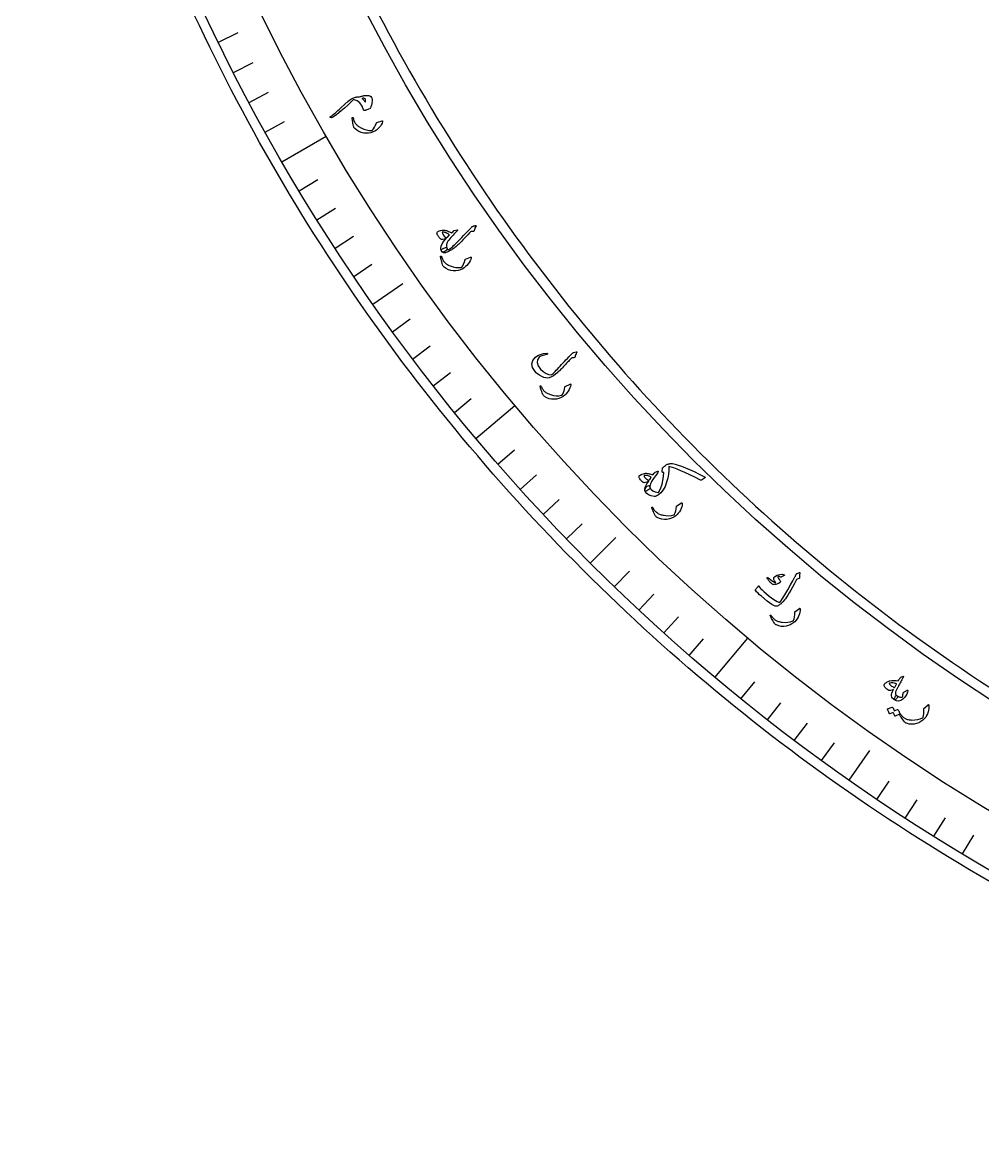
# Model space of a CAD drawing. Header units: millimetres. Extents: x -78 to 78, y -78 to 100.
# Drawn here: x -77.1 to -38.91, y -77.1 to -33 of the extents above; entities that cross this region are included whole.
import ezdxf

# ---------------------------------------------------------------- set-up
doc = ezdxf.new("R2010")
doc.units = ezdxf.units.MM
for name, color, linetype in [('CUT_INNER', 6, 'Continuous'), ('CUT_OUTER', 1, 'Continuous'), ('ENGRAVE', 7, 'Continuous'), ('ENGRAVE_FINE', 8, 'Continuous'), ('TEXT', 5, 'Continuous')]:
    doc.layers.add(name, color=color, linetype=linetype)

msp = doc.modelspace()

# ---------------------------------------------------------------- linework, layer by layer
at = {"layer": 'CUT_INNER'}
msp.add_lwpolyline([(-62.9447, -32.658), (-62.7432, -33.0436), (-62.5392, -33.4279), (-62.333, -33.811), (-62.1243, -34.1929), (-61.9133, -34.5734), (-61.7, -34.9526), (-61.4844, -35.3306), (-61.2665, -35.7072), (-61.0462, -36.0824), (-60.8237, -36.4563), (-60.5988, -36.8288), (-60.3717, -37.2), (-60.1423, -37.5697), (-59.9107, -37.938), (-59.6768, -38.3049), (-59.4406, -38.6704), (-59.2022, -39.0344), (-58.9616, -39.3969), (-58.7187, -39.7579), (-58.4737, -40.1175), (-58.2264, -40.4755), (-57.977, -40.832), (-57.7254, -41.187), (-57.4715, -41.5404), (-57.2156, -41.8922), (-56.9575, -42.2425), (-56.6972, -42.5912), (-56.4348, -42.9383), (-56.1703, -43.2838), (-55.9036, -43.6276), (-55.6349, -43.9698), (-55.364, -44.3103), (-55.0911, -44.6492), (-54.8161, -44.9864), (-54.539, -45.3219), (-54.2599, -45.6557), (-53.9788, -45.9878), (-53.6956, -46.3181), (-53.4104, -46.6467), (-53.1231, -46.9736), (-52.8339, -47.2986), (-52.5427, -47.6219), (-52.2495, -47.9434), (-51.9543, -48.2631), (-51.6572, -48.581), (-51.3582, -48.897), (-51.0572, -49.2113), (-50.7543, -49.5236), (-50.4494, -49.8341), (-50.1427, -50.1427), (-49.8341, -50.4494), (-49.5236, -50.7543), (-49.2113, -51.0572), (-48.897, -51.3582), (-48.581, -51.6572), (-48.2631, -51.9543), (-47.9434, -52.2495), (-47.6219, -52.5427), (-47.2986, -52.8339), (-46.9736, -53.1231), (-46.6467, -53.4104), (-46.3181, -53.6956), (-45.9878, -53.9788), (-45.6557, -54.2599), (-45.3219, -54.539), (-44.9864, -54.8161), (-44.6492, -55.0911), (-44.3103, -55.364), (-43.9698, -55.6349), (-43.6276, -55.9036), (-43.2838, -56.1703), (-42.9383, -56.4348), (-42.5912, -56.6972), (-42.2425, -56.9575), (-41.8922, -57.2156), (-41.5404, -57.4715), (-41.187, -57.7254), (-40.832, -57.977), (-40.4755, -58.2264), (-40.1175, -58.4737), (-39.7579, -58.7187), (-39.3969, -58.9616), (-39.0344, -59.2022), (-38.6704, -59.4406)], dxfattribs=at)
at = {"layer": 'CUT_OUTER'}
msp.add_lwpolyline([(-38.6126, -67.1961), (-39.0242, -66.9579), (-39.4343, -66.7172), (-39.843, -66.474), (-40.2501, -66.2282), (-40.6557, -65.98), (-41.0598, -65.7293), (-41.4623, -65.4762), (-41.8633, -65.2205), (-42.2627, -64.9624), (-42.6605, -64.7019), (-43.0567, -64.4389), (-43.4513, -64.1735), (-43.8442, -63.9057), (-44.2355, -63.6354), (-44.6251, -63.3628), (-45.0131, -63.0878), (-45.3993, -62.8104), (-45.7839, -62.5307), (-46.1667, -62.2486), (-46.5478, -61.9641), (-46.9271, -61.6774), (-47.3047, -61.3883), (-47.6804, -61.0968), (-48.0544, -60.8031), (-48.4266, -60.5071), (-48.797, -60.2089), (-49.1655, -59.9083), (-49.5321, -59.6055), (-49.8969, -59.3005), (-50.2599, -58.9932), (-50.6209, -58.6837), (-50.98, -58.372), (-51.3372, -58.0581), (-51.6925, -57.742), (-52.0458, -57.4237), (-52.3972, -57.1033), (-52.7466, -56.7807), (-53.094, -56.456), (-53.4394, -56.1291), (-53.7828, -55.8002), (-54.1242, -55.4691), (-54.4635, -55.136), (-54.8008, -54.8008), (-55.136, -54.4635), (-55.4691, -54.1242), (-55.8002, -53.7828), (-56.1291, -53.4394), (-56.456, -53.094), (-56.7807, -52.7466), (-57.1033, -52.3972), (-57.4237, -52.0458), (-57.742, -51.6925), (-58.0581, -51.3372), (-58.372, -50.98), (-58.6837, -50.6209), (-58.9932, -50.2599), (-59.3005, -49.8969), (-59.6055, -49.5321), (-59.9083, -49.1655), (-60.2089, -48.797), (-60.5071, -48.4266), (-60.8031, -48.0544), (-61.0968, -47.6804), (-61.3883, -47.3047), (-61.6774, -46.9271), (-61.9641, -46.5478), (-62.2486, -46.1667), (-62.5307, -45.7839), (-62.8104, -45.3993), (-63.0878, -45.0131), (-63.3628, -44.6251), (-63.6354, -44.2355), (-63.9057, -43.8442), (-64.1735, -43.4513), (-64.4389, -43.0567), (-64.7019, -42.6605), (-64.9624, -42.2627), (-65.2205, -41.8633), (-65.4762, -41.4623), (-65.7293, -41.0598), (-65.98, -40.6557), (-66.2282, -40.2501), (-66.474, -39.843), (-66.7172, -39.4343), (-66.9579, -39.0242), (-67.1961, -38.6126), (-67.4317, -38.1996), (-67.6649, -37.7851), (-67.8954, -37.3692), (-68.1234, -36.9519), (-68.3489, -36.5332), (-68.5718, -36.1132), (-68.7921, -35.6918), (-69.0098, -35.269), (-69.2249, -34.8449), (-69.4374, -34.4195), (-69.6473, -33.9928), (-69.8545, -33.5648), (-70.0592, -33.1355), (-70.2612, -32.705)], dxfattribs=at)
at = {"layer": 'ENGRAVE'}
for points in [[(-66.7747, -38.5524), (-65.0176, -37.5379)], [(-63.1605, -44.2255), (-61.9734, -43.3942)], [(-59.0657, -49.562), (-57.5114, -48.2578)], [(-54.5213, -54.5213), (-53.4965, -53.4965)], [(-49.562, -59.0657), (-48.2578, -57.5114)], [(-44.2255, -63.1605), (-43.3942, -61.9734)]]:
    msp.add_lwpolyline(points, dxfattribs=at)
for radius in [77.1047, 75.0758, 71.3077]:
    msp.add_circle((0, 0), radius, dxfattribs=at)
at = {"layer": 'ENGRAVE_FINE'}
for points in [[(-69.3013, -33.8005), (-68.5197, -33.4193)], [(-68.7008, -35.0048), (-67.9261, -34.6101)], [(-68.0795, -36.1985), (-67.3117, -35.7903)], [(-67.4373, -37.3811), (-66.6768, -36.9596)], [(-66.0917, -39.7119), (-65.3463, -39.264)], [(-65.3885, -40.8593), (-64.6511, -40.3985)], [(-64.6655, -41.9943), (-63.9362, -41.5207)], [(-63.9227, -43.1164), (-63.2018, -42.6302)], [(-62.3791, -45.321), (-61.6756, -44.8099)], [(-61.5786, -46.4028), (-60.8841, -45.8795)], [(-60.7594, -47.4704), (-60.0742, -46.9351)], [(-59.9216, -48.5236), (-59.2459, -47.9764)], [(-58.1917, -50.5853), (-57.5354, -50.0148)], [(-57.3, -51.5931), (-56.6538, -51.0113)], [(-56.3908, -52.5853), (-55.7549, -51.9923)], [(-55.4645, -53.5615), (-54.839, -52.9574)], [(-53.5615, -55.4645), (-52.9574, -54.839)], [(-52.5853, -56.3908), (-51.9923, -55.7549)], [(-51.5931, -57.3), (-51.0113, -56.6538)], [(-50.5853, -58.1917), (-50.0148, -57.5354)], [(-48.5236, -59.9216), (-47.9764, -59.2459)], [(-47.4704, -60.7594), (-46.9351, -60.0742)], [(-46.4028, -61.5786), (-45.8795, -60.8841)], [(-45.321, -62.3791), (-44.8099, -61.6756)], [(-43.1164, -63.9227), (-42.6302, -63.2018)], [(-41.9943, -64.6655), (-41.5207, -63.9362)], [(-40.8593, -65.3885), (-40.3985, -64.6511)], [(-39.7119, -66.0917), (-39.264, -65.3463)]]:
    msp.add_lwpolyline(points, dxfattribs=at)
at = {"layer": 'TEXT'}
for points in [[(-63.7192, -35.9822), (-63.6862, -35.9703), (-63.6528, -35.9594), (-63.6191, -35.9492), (-63.585, -35.94), (-63.5507, -35.9321), (-63.5162, -35.9257), (-63.4816, -35.921), (-63.4468, -35.9179), (-63.381, -35.9172), (-63.3258, -35.9238), (-63.2811, -35.9375), (-63.2469, -35.9585), (-63.2123, -36.0003), (-63.1927, -36.0568), (-63.188, -36.1281), (-63.1982, -36.2142), (-63.203, -36.2391), (-63.2086, -36.2638), (-63.2148, -36.2882), (-63.2218, -36.3125), (-63.2295, -36.3367), (-63.2377, -36.361), (-63.2466, -36.3853), (-63.256, -36.4096), (-63.262, -36.4227), (-63.2692, -36.4334), (-63.2774, -36.4416), (-63.2868, -36.4473), (-63.3288, -36.463), (-63.3664, -36.4769), (-63.3996, -36.4888), (-63.4285, -36.4988), (-63.4525, -36.5069), (-63.4713, -36.5129), (-63.485, -36.5168), (-63.4933, -36.5186), (-63.5052, -36.5181), (-63.5148, -36.514), (-63.5219, -36.5064), (-63.5268, -36.4952), (-63.59, -36.3375), (-63.6745, -36.2172), (-63.7804, -36.1343), (-63.9079, -36.0888), (-63.9209, -36.0879), (-63.9324, -36.0895), (-63.9425, -36.0938), (-63.9511, -36.1006), (-64.0593, -36.2059), (-64.1734, -36.3129), (-64.2935, -36.4214), (-64.4195, -36.5316), (-64.5924, -36.6737), (-64.7227, -36.7658), (-64.8105, -36.8077), (-64.8557, -36.7993), (-64.8593, -36.7875), (-64.855, -36.7742), (-64.8429, -36.7592), (-64.823, -36.7427), (-64.7795, -36.7118), (-64.735, -36.6782), (-64.6896, -36.6418), (-64.6432, -36.6027), (-64.5959, -36.5612), (-64.5476, -36.5176), (-64.4983, -36.4719), (-64.448, -36.424), (-64.279, -36.2639), (-64.1415, -36.1435), (-64.0354, -36.0627), (-63.961, -36.0212), (-63.9234, -36.0072), (-63.8879, -35.9959), (-63.8543, -35.9875), (-63.8226, -35.982), (-63.7932, -35.9789), (-63.7662, -35.9779), (-63.7415, -35.979), (-63.7192, -35.9822)], [(-63.5938, -36.041), (-63.5767, -36.0543), (-63.5596, -36.0689), (-63.5426, -36.0848), (-63.5256, -36.102), (-63.5087, -36.1203), (-63.492, -36.1396), (-63.4755, -36.16), (-63.4592, -36.1814), (-63.4529, -36.1346), (-63.4528, -36.0973), (-63.4588, -36.0695), (-63.471, -36.051), (-63.4952, -36.0345), (-63.5237, -36.0274), (-63.5566, -36.0295), (-63.5938, -36.041)], [(-62.7893, -36.9315), (-62.7853, -36.9306), (-62.7818, -36.9303), (-62.779, -36.9306), (-62.7767, -36.9316), (-62.7731, -36.9366), (-62.7717, -36.9444), (-62.7724, -36.955), (-62.7752, -36.9684), (-62.7956, -37.0262), (-62.8251, -37.0832), (-62.8636, -37.1392), (-62.9111, -37.1944), (-62.9657, -37.2478), (-63.023, -37.2946), (-63.083, -37.3349), (-63.1456, -37.3684), (-63.2359, -37.3994), (-63.3293, -37.4176), (-63.4259, -37.4229), (-63.5256, -37.4154), (-63.6244, -37.3942), (-63.7163, -37.3573), (-63.8012, -37.3047), (-63.8791, -37.2366), (-63.8972, -37.2166), (-63.9117, -37.1946), (-63.9227, -37.1706), (-63.9302, -37.1445), (-63.9426, -37.0815), (-63.9532, -37.0244), (-63.9621, -36.9731), (-63.9694, -36.9277), (-63.9748, -36.8882), (-63.9785, -36.8548), (-63.9804, -36.8276), (-63.9805, -36.8064), (-63.9796, -36.8014), (-63.9781, -36.7974), (-63.9761, -36.7944), (-63.9736, -36.7923), (-63.9697, -36.7905), (-63.9657, -36.7897), (-63.9615, -36.7896), (-63.9571, -36.7904), (-63.9531, -36.7923), (-63.9497, -36.7956), (-63.9472, -36.8003), (-63.9454, -36.8064), (-63.9353, -36.8439), (-63.9245, -36.879), (-63.913, -36.9119), (-63.9007, -36.9424), (-63.8876, -36.9709), (-63.8735, -36.9975), (-63.8585, -37.0223), (-63.8424, -37.0453), (-63.8246, -37.0672), (-63.8043, -37.0887), (-63.7816, -37.1099), (-63.7564, -37.1308), (-63.7285, -37.1512), (-63.698, -37.1712), (-63.6647, -37.1907), (-63.6288, -37.2096), (-63.5202, -37.2583), (-63.4135, -37.2917), (-63.3088, -37.31), (-63.206, -37.3131), (-63.1981, -37.3125), (-63.1902, -37.3101), (-63.1821, -37.3056), (-63.1739, -37.2992), (-63.1331, -37.2486), (-63.0931, -37.1834), (-63.0539, -37.1035), (-63.0152, -37.0091), (-63.0122, -37.0041), (-63.009, -37.0004), (-63.0058, -36.9979), (-63.0025, -36.9966)], [(-60.1735, -41.7175), (-60.217, -41.793), (-60.2384, -41.8645), (-60.2378, -41.932), (-60.2151, -41.9956), (-60.2096, -42.0134), (-60.2119, -42.0325), (-60.2219, -42.0526), (-60.2398, -42.0739), (-60.2504, -42.0836), (-60.2615, -42.093), (-60.2731, -42.1021), (-60.2853, -42.111), (-60.298, -42.1192), (-60.3114, -42.1266), (-60.3254, -42.133), (-60.34, -42.1386), (-60.3651, -42.1461), (-60.3856, -42.1491), (-60.4013, -42.1474), (-60.4123, -42.1411), (-60.4332, -42.1111), (-60.4479, -42.0786), (-60.4565, -42.0435), (-60.4589, -42.0058), (-60.4424, -41.9182), (-60.4003, -41.8231), (-60.3328, -41.7204), (-60.2399, -41.6102), (-60.3197, -41.6396), (-60.3835, -41.6539), (-60.4314, -41.6532), (-60.4633, -41.6375), (-60.4753, -41.6253), (-60.4874, -41.6121), (-60.4996, -41.5977), (-60.5118, -41.5823), (-60.5242, -41.5656), (-60.5369, -41.5476), (-60.5498, -41.5283), (-60.563, -41.5077), (-60.5859, -41.469), (-60.6016, -41.4378), (-60.6102, -41.4143), (-60.6115, -41.3984), (-60.6053, -41.3666), (-60.5936, -41.342), (-60.5763, -41.3245), (-60.5536, -41.3141), (-60.4745, -41.2935), (-60.4117, -41.2797), (-60.3653, -41.2728), (-60.3351, -41.2727), (-60.3018, -41.2778), (-60.2673, -41.2854), (-60.2318, -41.2955), (-60.1952, -41.3082), (-60.1575, -41.3234), (-60.1187, -41.341), (-60.0788, -41.3612), (-60.0379, -41.3839), (-59.9739, -41.324), (-59.9658, -41.3173), (-59.9584, -41.3111), (-59.9516, -41.3055), (-59.9454, -41.3005), (-59.9396, -41.2962), (-59.934, -41.293), (-59.9288, -41.2908), (-59.9239, -41.2896), (-59.8155, -41.2673), (-59.7994, -41.2668), (-59.7947, -41.2746), (-59.8015, -41.2905), (-59.8197, -41.3147), (-59.8739, -41.3673), (-59.9251, -41.4194), (-59.9735, -41.471), (-60.0189, -41.5221), (-60.0615, -41.5724), (-60.1015, -41.6217), (-60.1388, -41.6701), (-60.1735, -41.7175)], [(-59.0956, -41.0924), (-59.0848, -41.0896), (-59.0757, -41.0896), (-59.0683, -41.0924), (-59.0626, -41.098), (-59.0596, -41.1045), (-59.059, -41.1118), (-59.0609, -41.1198), (-59.0652, -41.1285), (-59.0905, -41.1692), (-59.1094, -41.21), (-59.1219, -41.2511), (-59.1281, -41.2922), (-59.1327, -41.3075), (-59.1419, -41.3188), (-59.1555, -41.326), (-59.1736, -41.3292), (-59.1838, -41.3297), (-59.1941, -41.3301), (-59.2045, -41.3304), (-59.2149, -41.3306), (-59.2253, -41.3308), (-59.2357, -41.3311), (-59.246, -41.3315), (-59.2562, -41.332), (-59.2728, -41.345), (-59.3151, -41.3868), (-59.3833, -41.4575), (-59.4772, -41.557), (-59.5286, -41.6119), (-59.5772, -41.6631), (-59.6229, -41.7107), (-59.6656, -41.7546), (-59.7055, -41.7947), (-59.7423, -41.8307), (-59.7762, -41.8627), (-59.8072, -41.8907), (-59.8369, -41.9163), (-59.867, -41.9412), (-59.8977, -41.9655), (-59.9288, -41.9891), (-59.9604, -42.0121), (-59.9928, -42.0346), (-60.0259, -42.0566), (-60.0596, -42.0781), (-60.178, -42.1426), (-60.276, -42.1744), (-60.3535, -42.1735), (-60.4105, -42.1398), (-60.4282, -42.1159), (-60.4349, -42.0915), (-60.4306, -42.0669), (-60.4153, -42.042), (-60.3928, -42.019), (-60.367, -42.0004), (-60.3378, -41.9861), (-60.3053, -41.9761), (-60.2728, -41.9704), (-60.2472, -41.9714), (-60.2284, -41.9792), (-60.2164, -41.9938), (-60.2089, -42.0063), (-60.2022, -42.0174), (-60.1962, -42.0273), (-60.191, -42.0358), (-60.1862, -42.043), (-60.1816, -42.0488), (-60.1771, -42.0533), (-60.1728, -42.0563), (-60.1407, -42.0459), (-60.0986, -42.0204), (-60.0466, -41.98), (-59.9844, -41.9247), (-59.9485, -41.8904), (-59.9077, -41.8505), (-59.8621, -41.805), (-59.8117, -41.7538), (-59.7563, -41.6969), (-59.6956, -41.6346), (-59.6298, -41.5666), (-59.5587, -41.4931), (-59.4893, -41.4212), (-59.4284, -41.3578), (-59.3761, -41.3031), (-59.3323, -41.2569), (-59.2969, -41.2195), (-59.27, -41.1908), (-59.2515, -41.171), (-59.2414, -41.1599), (-59.2273, -41.1466), (-59.2104, -41.1351), (-59.1908, -41.1252), (-59.1683, -41.1169), (-59.1565, -41.1136), (-59.1454, -41.1104), (-59.1351, -41.1073), (-59.1257, -41.1042), (-59.117, -41.1011), (-59.1091, -41.0982), (-59.1019, -41.0952), (-59.0956, -41.0924)], [(-60.1184, -41.4657), (-60.1309, -41.4556), (-60.1442, -41.4454), (-60.1583, -41.435), (-60.1731, -41.4245), (-60.1889, -41.4142), (-60.206, -41.4044), (-60.2244, -41.3951), (-60.244, -41.3864), (-60.2634, -41.378), (-60.2829, -41.371), (-60.3024, -41.3653), (-60.322, -41.361), (-60.3415, -41.3581), (-60.361, -41.3568), (-60.3803, -41.357), (-60.3996, -41.3589), (-60.39, -41.4124), (-60.3645, -41.4646), (-60.3232, -41.5154), (-60.2659, -41.5648), (-60.2529, -41.5697), (-60.2374, -41.5689), (-60.2196, -41.5626), (-60.1994, -41.5506)], [(-59.2732, -42.3453), (-59.2693, -42.344), (-59.2659, -42.3434), (-59.263, -42.3435), (-59.2606, -42.3443), (-59.2566, -42.3489), (-59.2545, -42.3565), (-59.2543, -42.3671), (-59.2559, -42.3807), (-59.2711, -42.4402), (-59.2954, -42.4995), (-59.3288, -42.5587), (-59.3712, -42.6179), (-59.4209, -42.6759), (-59.4739, -42.7276), (-59.53, -42.773), (-59.5894, -42.812), (-59.6766, -42.8508), (-59.7681, -42.8772), (-59.8638, -42.8911), (-59.9638, -42.8924), (-60.0641, -42.88), (-60.1588, -42.8514), (-60.2481, -42.8066), (-60.3317, -42.7456), (-60.3515, -42.7273), (-60.3679, -42.7067), (-60.381, -42.6837), (-60.3908, -42.6584), (-60.4087, -42.5967), (-60.4243, -42.5408), (-60.4377, -42.4905), (-60.449, -42.4459), (-60.4579, -42.4071), (-60.4645, -42.3742), (-60.4688, -42.3472), (-60.4708, -42.326), (-60.4703, -42.321), (-60.4692, -42.3169), (-60.4675, -42.3137), (-60.4651, -42.3114), (-60.4615, -42.3093), (-60.4575, -42.3081), (-60.4534, -42.3077), (-60.4489, -42.3081), (-60.4447, -42.3096), (-60.4411, -42.3126), (-60.4382, -42.3171), (-60.4359, -42.323), (-60.4225, -42.3594), (-60.4086, -42.3935), (-60.3942, -42.4252), (-60.3793, -42.4545), (-60.3637, -42.4817), (-60.3473, -42.507), (-60.3301, -42.5304), (-60.3121, -42.5518), (-60.2924, -42.5721), (-60.2703, -42.5917), (-60.2458, -42.6108), (-60.2188, -42.6294), (-60.1893, -42.6473), (-60.1571, -42.6644), (-60.1223, -42.6809), (-60.0848, -42.6966), (-59.9723, -42.7355), (-59.8631, -42.7593), (-59.7572, -42.7682), (-59.6545, -42.7622), (-59.6467, -42.761), (-59.639, -42.7578), (-59.6313, -42.7527), (-59.6238, -42.7455), (-59.5876, -42.6915), (-59.5536, -42.623), (-59.5215, -42.54), (-59.4914, -42.4425), (-59.4888, -42.4373), (-59.486, -42.4333), (-59.483, -42.4305), (-59.4798, -42.4289)], [(-55.0827, -46.1141), (-55.0752, -46.1127), (-55.0685, -46.1133), (-55.0625, -46.116), (-55.0573, -46.1207), (-55.0538, -46.1268), (-55.0529, -46.1336), (-55.0545, -46.1412), (-55.0586, -46.1496), (-55.0839, -46.1967), (-55.1032, -46.2406), (-55.1164, -46.2811), (-55.1236, -46.3183), (-55.1271, -46.3305), (-55.1351, -46.3399), (-55.1477, -46.3464), (-55.1648, -46.3501), (-55.1738, -46.3509), (-55.1825, -46.3518), (-55.1908, -46.3526), (-55.1987, -46.3535), (-55.2062, -46.3544), (-55.213, -46.355), (-55.2193, -46.3556), (-55.2249, -46.356), (-55.235, -46.3571), (-55.2452, -46.3605), (-55.2557, -46.3661), (-55.2664, -46.374), (-55.2935, -46.4), (-55.3226, -46.4289), (-55.3538, -46.4605), (-55.3871, -46.4949), (-55.4225, -46.532), (-55.4602, -46.5717), (-55.5001, -46.614), (-55.5423, -46.6589), (-55.5838, -46.7044), (-55.6231, -46.7468), (-55.6602, -46.7862), (-55.6951, -46.8225), (-55.7278, -46.8559), (-55.7583, -46.8866), (-55.7867, -46.9146), (-55.8129, -46.9399), (-55.8935, -47.0114), (-55.9773, -47.0704), (-56.0642, -47.1166), (-56.1543, -47.1503), (-56.2153, -47.1604), (-56.2842, -47.1548), (-56.361, -47.1333), (-56.4457, -47.0959), (-56.5294, -47.0485), (-56.6019, -46.9988), (-56.6632, -46.9468), (-56.7132, -46.8925), (-56.8112, -46.7342), (-56.8415, -46.5883), (-56.8045, -46.4552), (-56.7003, -46.3349), (-56.6037, -46.2682), (-56.4957, -46.2195), (-56.3763, -46.1885), (-56.2455, -46.1752), (-56.2371, -46.1754), (-56.2303, -46.1774), (-56.2253, -46.1812), (-56.222, -46.1867), (-56.2197, -46.1935), (-56.2191, -46.1996), (-56.2201, -46.205), (-56.2228, -46.2096), (-56.2277, -46.2154), (-56.2334, -46.2198), (-56.24, -46.2227), (-56.2473, -46.2242), (-56.3536, -46.2473), (-56.4391, -46.2732), (-56.5038, -46.3018), (-56.5475, -46.3333), (-56.6141, -46.4348), (-56.6269, -46.5467), (-56.5856, -46.669), (-56.4904, -46.8015), (-56.3844, -46.9043), (-56.2764, -46.9766), (-56.1664, -47.0184), (-56.0546, -47.0297), (-56.0267, -47.0041), (-55.9946, -46.9734), (-55.9585, -46.9377), (-55.9183, -46.897), (-55.874, -46.8511), (-55.8255, -46.7998), (-55.7729, -46.7431), (-55.7162, -46.681), (-55.657, -46.6177), (-55.5984, -46.5557), (-55.5406, -46.495), (-55.4834, -46.4356), (-55.4269, -46.3776), (-55.3708, -46.3211), (-55.3153, -46.2661), (-55.2603, -46.2126), (-55.2092, -46.1588), (-55.2025, -46.1537), (-55.1957, -46.1496), (-55.1888, -46.1464), (-55.1818, -46.1442)], [(-55.3162, -47.3978), (-55.3125, -47.3961), (-55.3091, -47.3952), (-55.3062, -47.3951), (-55.3038, -47.3956), (-55.2994, -47.3999), (-55.2966, -47.4073), (-55.2955, -47.4178), (-55.2959, -47.4315), (-55.3058, -47.4921), (-55.3248, -47.5533), (-55.3528, -47.6153), (-55.3899, -47.6779), (-55.4343, -47.7401), (-55.4825, -47.7963), (-55.5344, -47.8464), (-55.5902, -47.8905), (-55.6736, -47.9368), (-55.7624, -47.9712), (-55.8565, -47.9934), (-55.956, -48.0036), (-56.057, -48), (-56.1539, -47.9799), (-56.2467, -47.9431), (-56.3354, -47.8897), (-56.3567, -47.8732), (-56.3749, -47.8541), (-56.39, -47.8324), (-56.4019, -47.808), (-56.4252, -47.7482), (-56.4457, -47.6938), (-56.4635, -47.6449), (-56.4786, -47.6015), (-56.4909, -47.5636), (-56.5004, -47.5314), (-56.5071, -47.5049), (-56.5109, -47.484), (-56.5108, -47.479), (-56.5101, -47.4748), (-56.5087, -47.4714), (-56.5065, -47.4689), (-56.5031, -47.4665), (-56.4993, -47.465), (-56.4951, -47.4642), (-56.4907, -47.4642), (-56.4864, -47.4654), (-56.4825, -47.468), (-56.4792, -47.4722), (-56.4764, -47.4779), (-56.4598, -47.513), (-56.443, -47.5457), (-56.4259, -47.576), (-56.4085, -47.6039), (-56.3905, -47.6297), (-56.372, -47.6534), (-56.3528, -47.6752), (-56.3329, -47.695), (-56.3116, -47.7134), (-56.2878, -47.731), (-56.2617, -47.7479), (-56.2332, -47.764), (-56.2022, -47.7792), (-56.1686, -47.7935), (-56.1325, -47.8068), (-56.0938, -47.8191), (-55.9783, -47.848), (-55.8674, -47.8621), (-55.7611, -47.8617), (-55.6594, -47.8466), (-55.6517, -47.8447), (-55.6443, -47.8409), (-55.6371, -47.8351), (-55.6302, -47.8273), (-55.599, -47.7704), (-55.5711, -47.6991), (-55.5464, -47.6136), (-55.525, -47.5138), (-55.5229, -47.5084), (-55.5204, -47.5042), (-55.5177, -47.5011), (-55.5147, -47.4993)], [(-49.9722, -51.0878), (-49.9541, -51.1), (-49.9483, -51.1134), (-49.9549, -51.1281), (-49.9737, -51.1439), (-50.0571, -51.1958), (-50.0792, -51.2082), (-50.0988, -51.2157), (-50.1157, -51.2181), (-50.1299, -51.2155), (-50.3569, -51.1047), (-50.5642, -51.0057), (-50.7517, -50.9187), (-50.9195, -50.844), (-51.0677, -50.7821), (-51.1963, -50.7336), (-51.3054, -50.6986), (-51.395, -50.6772), (-51.3949, -50.8315), (-51.409, -50.9867), (-51.4373, -51.1428), (-51.4797, -51.2998), (-51.5434, -51.4685), (-51.6182, -51.609), (-51.7044, -51.7213), (-51.8021, -51.8052), (-51.8533, -51.8356), (-51.8995, -51.8564), (-51.9408, -51.8676), (-51.9771, -51.8693), (-52.0982, -51.846), (-52.197, -51.805), (-52.2734, -51.7464), (-52.3274, -51.6701), (-52.3408, -51.6277), (-52.3379, -51.5839), (-52.3189, -51.5388), (-52.2837, -51.4923), (-52.2506, -51.4602), (-52.2208, -51.4418), (-52.1944, -51.437), (-52.1713, -51.4457), (-52.1638, -51.4541), (-52.1565, -51.4669), (-52.1494, -51.4842), (-52.1425, -51.5058), (-52.104, -51.5852), (-52.0354, -51.6462), (-51.9369, -51.6889), (-51.8083, -51.7131), (-51.7259, -51.5638), (-51.6625, -51.3827), (-51.6178, -51.1699), (-51.5916, -50.9254), (-51.5925, -50.92), (-51.5953, -50.9162), (-51.6, -50.9139), (-51.6067, -50.9131), (-51.6372, -50.91), (-51.6439, -50.9088), (-51.6486, -50.9054), (-51.6514, -50.8996), (-51.6523, -50.8916), (-51.6412, -50.7359), (-51.6366, -50.728), (-51.6226, -50.7131), (-51.5994, -50.6915), (-51.567, -50.663), (-51.5315, -50.6338), (-51.5007, -50.6114), (-51.4746, -50.5959), (-51.4532, -50.5872), (-51.4231, -50.5789), (-51.3941, -50.5723), (-51.3662, -50.5672), (-51.3394, -50.5638), (-51.3135, -50.5618), (-51.2885, -50.5613), (-51.2644, -50.5622), (-51.2412, -50.5645), (-51.139, -50.5861), (-51.0208, -50.6205), (-50.8865, -50.6675), (-50.7361, -50.727), (-50.5695, -50.799), (-50.3867, -50.8833), (-50.1876, -50.9796), (-49.9722, -51.0878)], [(-52.1425, -51.5058), (-52.1441, -51.5348), (-52.158, -51.5633), (-52.1843, -51.5913), (-52.2228, -51.6188), (-52.2712, -51.6444), (-52.307, -51.6561), (-52.3304, -51.6539), (-52.3412, -51.6377), (-52.3422, -51.5631), (-52.3181, -51.475), (-52.2689, -51.3734), (-52.1946, -51.2583), (-52.2673, -51.2964), (-52.3267, -51.3187), (-52.3727, -51.3251), (-52.4053, -51.3158), (-52.4185, -51.3065), (-52.4319, -51.2957), (-52.4455, -51.2835), (-52.4595, -51.2698), (-52.4738, -51.2549), (-52.4885, -51.2392), (-52.5038, -51.2226), (-52.5195, -51.2052), (-52.5455, -51.1728), (-52.5645, -51.1458), (-52.5764, -51.124), (-52.5813, -51.1075), (-52.5789, -51.0759), (-52.571, -51.0504), (-52.5576, -51.031), (-52.5387, -51.0176), (-52.4627, -50.9865), (-52.4015, -50.9644), (-52.3549, -50.9513), (-52.3231, -50.9471), (-52.2877, -50.9485), (-52.2521, -50.9516), (-52.2162, -50.9566), (-52.18, -50.9634), (-52.1433, -50.9721), (-52.1058, -50.9827), (-52.0674, -50.9954), (-52.0282, -51.0101), (-51.9754, -50.9432), (-51.9644, -50.9294), (-51.9533, -50.9185), (-51.942, -50.9104), (-51.9306, -50.9053), (-51.8293, -50.8693), (-51.814, -50.8676), (-51.8083, -50.8744), (-51.812, -50.8898), (-51.8252, -50.9137), (-51.8757, -50.981), (-51.9216, -51.0432), (-51.963, -51.1002), (-51.9998, -51.1519), (-52.0317, -51.1985), (-52.0586, -51.2401), (-52.0802, -51.2767), (-52.0968, -51.3082), (-52.1207, -51.3641), (-52.1362, -51.4157), (-52.1435, -51.4629), (-52.1425, -51.5058)], [(-52.0905, -51.1044), (-52.1742, -51.0635), (-52.2503, -51.0388), (-52.3187, -51.0304), (-52.3794, -51.0383), (-52.3757, -51.0577), (-52.3673, -51.0788), (-52.354, -51.1017), (-52.336, -51.1263), (-52.3243, -51.1393), (-52.3121, -51.1519), (-52.2993, -51.1642), (-52.2859, -51.176), (-52.2717, -51.1873), (-52.2566, -51.1978), (-52.2404, -51.2076), (-52.2234, -51.2166), (-52.1987, -51.222), (-52.1735, -51.2133), (-52.1478, -51.1903), (-52.1216, -51.1532), (-52.1109, -51.1347), (-52.1021, -51.1204), (-52.0953, -51.1103), (-52.0905, -51.1044)], [(-50.8867, -52.1247), (-50.8831, -52.1227), (-50.8798, -52.1215), (-50.877, -52.1211), (-50.8745, -52.1214), (-50.8697, -52.1253), (-50.8663, -52.1324), (-50.8642, -52.1428), (-50.8634, -52.1565), (-50.8679, -52.2177), (-50.8814, -52.2804), (-50.9038, -52.3446), (-50.9352, -52.4103), (-50.9739, -52.4762), (-51.0168, -52.5364), (-51.0641, -52.591), (-51.1157, -52.6398), (-51.1947, -52.6934), (-51.2801, -52.7354), (-51.3719, -52.766), (-51.4701, -52.7849), (-51.571, -52.7904), (-51.6693, -52.7789), (-51.765, -52.7505), (-51.8581, -52.7052), (-51.8808, -52.6907), (-51.9006, -52.6733), (-51.9175, -52.6529), (-51.9316, -52.6297), (-51.9601, -52.5722), (-51.9853, -52.5199), (-52.0074, -52.4728), (-52.0263, -52.4308), (-52.042, -52.3942), (-52.0543, -52.363), (-52.0633, -52.3371), (-52.0689, -52.3167), (-52.0693, -52.3117), (-52.069, -52.3075), (-52.0678, -52.304), (-52.0659, -52.3013), (-52.0627, -52.2986), (-52.059, -52.2967), (-52.055, -52.2956), (-52.0506, -52.2952), (-52.0461, -52.296), (-52.0421, -52.2983), (-52.0384, -52.3021), (-52.0351, -52.3075), (-52.0155, -52.341), (-51.9959, -52.3721), (-51.9761, -52.4008), (-51.9563, -52.4271), (-51.9361, -52.4511), (-51.9155, -52.4731), (-51.8945, -52.4931), (-51.8729, -52.511), (-51.85, -52.5274), (-51.8248, -52.5429), (-51.7973, -52.5574), (-51.7675, -52.5709), (-51.7352, -52.5833), (-51.7005, -52.5945), (-51.6633, -52.6046), (-51.6237, -52.6135), (-51.5061, -52.6319), (-51.3944, -52.6362), (-51.2886, -52.6263), (-51.1886, -52.6022), (-51.1811, -52.5997), (-51.1741, -52.5952), (-51.1674, -52.5888), (-51.1612, -52.5804), (-51.1352, -52.5209), (-51.1137, -52.4475), (-51.0968, -52.3601), (-51.0843, -52.2588), (-51.0827, -52.2533), (-51.0806, -52.2488), (-51.0781, -52.2455), (-51.0753, -52.2434)], [(-46.1819, -54.9182), (-46.1877, -54.9437), (-46.1923, -54.9686), (-46.1957, -54.9929), (-46.1979, -55.0167), (-46.1987, -55.0399), (-46.1982, -55.0627), (-46.1963, -55.0851), (-46.193, -55.1071), (-46.1934, -55.1175), (-46.1979, -55.1263), (-46.2066, -55.1333), (-46.2194, -55.1386), (-46.2907, -55.1637), (-46.2981, -55.1667), (-46.3039, -55.1696), (-46.3083, -55.1723), (-46.3112, -55.1749), (-46.3972, -55.3321), (-46.4757, -55.4736), (-46.5467, -55.5992), (-46.6103, -55.7089), (-46.6665, -55.8026), (-46.7154, -55.88), (-46.7569, -55.941), (-46.7911, -55.9858), (-46.8592, -56.0673), (-46.8823, -56.0919), (-46.9066, -56.1156), (-46.9324, -56.1383), (-46.9594, -56.1601), (-46.9879, -56.1808), (-47.018, -56.2005), (-47.0496, -56.219), (-47.0828, -56.2363), (-47.166, -56.2336), (-47.2991, -56.1672), (-47.4817, -56.0368), (-47.7134, -55.842), (-47.7831, -55.7781), (-47.846, -55.7171), (-47.902, -55.6589), (-47.9511, -55.6037), (-47.9543, -55.5972), (-47.9552, -55.5909), (-47.9537, -55.5849), (-47.9499, -55.579), (-47.9297, -55.5526), (-47.9112, -55.5287), (-47.8942, -55.5073), (-47.879, -55.4885), (-47.8652, -55.4719), (-47.8526, -55.4575), (-47.8414, -55.4452), (-47.8314, -55.435), (-47.8255, -55.4296), (-47.8204, -55.4281), (-47.8162, -55.4305), (-47.8128, -55.4368), (-47.7844, -55.4815), (-47.7421, -55.5327), (-47.686, -55.5904), (-47.616, -55.6544), (-47.4003, -55.838), (-47.2226, -55.9709), (-47.0831, -56.0534), (-46.9823, -56.0858), (-46.94, -56.0352), (-46.8733, -55.9347), (-46.782, -55.7844), (-46.6661, -55.5844), (-46.5513, -55.3831), (-46.4648, -55.2305), (-46.4068, -55.1265), (-46.3774, -55.071), (-46.3697, -55.0555), (-46.3626, -55.041), (-46.3559, -55.0275), (-46.3497, -55.015), (-46.3441, -55.0036), (-46.3392, -54.9934), (-46.3349, -54.9844), (-46.3314, -54.9766), (-46.3226, -54.9604), (-46.3119, -54.9469), (-46.2993, -54.9361), (-46.2848, -54.928), (-46.2008, -54.891), (-46.1947, -54.8889), (-46.1896, -54.8884), (-46.1855, -54.8896), (-46.1824, -54.8923), (-46.1804, -54.8978), (-46.1796, -54.9039), (-46.1801, -54.9107), (-46.1819, -54.9182)], [(-46.8009, -54.9851), (-46.7982, -54.9882), (-46.7966, -54.9916), (-46.7961, -54.9956), (-46.7967, -55.0001), (-46.7983, -55.0032), (-46.8004, -55.0061), (-46.8032, -55.0089), (-46.8065, -55.0116), (-46.9153, -55.0699), (-46.927, -55.0752), (-46.9372, -55.0783), (-46.9459, -55.0791), (-46.953, -55.0777), (-46.9785, -55.066), (-47.0025, -55.0589), (-47.0251, -55.0562), (-47.0462, -55.0579), (-47.0536, -55.062), (-47.056, -55.071), (-47.0534, -55.0849), (-47.0459, -55.1038), (-47.0394, -55.1148), (-47.0325, -55.1259), (-47.0252, -55.137), (-47.0173, -55.1482), (-47.0088, -55.1595), (-46.9997, -55.171), (-46.9898, -55.1828), (-46.9793, -55.1948), (-46.9525, -55.2476), (-46.9697, -55.2947), (-47.0307, -55.3362), (-47.1357, -55.3719), (-47.1719, -55.3782), (-47.2037, -55.3801), (-47.231, -55.3777), (-47.2539, -55.3708), (-47.2755, -55.359), (-47.302, -55.339), (-47.3336, -55.3107), (-47.3702, -55.2742), (-47.3886, -55.2551), (-47.4053, -55.2362), (-47.4205, -55.2177), (-47.4341, -55.1994), (-47.4464, -55.1816), (-47.4578, -55.1647), (-47.468, -55.1488), (-47.4773, -55.1336), (-47.4813, -55.1224), (-47.4826, -55.1126), (-47.4811, -55.104), (-47.4769, -55.0968), (-47.4703, -55.0912), (-47.4632, -55.0892), (-47.4557, -55.0909), (-47.4478, -55.0961), (-47.4237, -55.1142), (-47.3967, -55.1351), (-47.3668, -55.1588), (-47.3339, -55.1854), (-47.2726, -55.2349), (-47.2228, -55.2712), (-47.1845, -55.2945), (-47.1578, -55.3047), (-47.1534, -55.305), (-47.1498, -55.3036), (-47.1469, -55.3006), (-47.1447, -55.2959), (-47.1441, -55.2923), (-47.1449, -55.2879), (-47.1471, -55.2826), (-47.1508, -55.2765), (-47.1884, -55.2243), (-47.2034, -55.2016), (-47.214, -55.1796), (-47.2204, -55.1585), (-47.2225, -55.1382), (-47.2212, -55.1175), (-47.2158, -55.0997), (-47.206, -55.0848), (-47.1921, -55.0729), (-47.0826, -55.0054), (-46.9809, -54.9683), (-46.887, -54.9615), (-46.8009, -54.9851)], [(-46.2002, -56.3203), (-46.1968, -56.318), (-46.1937, -56.3165), (-46.1908, -56.3159), (-46.1883, -56.316), (-46.1833, -56.3194), (-46.1793, -56.3262), (-46.1763, -56.3364), (-46.1743, -56.35), (-46.1735, -56.4113), (-46.1815, -56.475), (-46.1983, -56.5409), (-46.2239, -56.609), (-46.2568, -56.678), (-46.2944, -56.7417), (-46.3368, -56.8001), (-46.384, -56.8532), (-46.4581, -56.9134), (-46.5395, -56.9627), (-46.6283, -57.0011), (-46.7245, -57.0284), (-46.8246, -57.0425), (-46.9235, -57.0396), (-47.0213, -57.0196), (-47.118, -56.9824), (-47.1418, -56.9699), (-47.163, -56.9543), (-47.1817, -56.9355), (-47.1977, -56.9136), (-47.231, -56.8588), (-47.2607, -56.8088), (-47.2868, -56.7638), (-47.3092, -56.7236), (-47.328, -56.6885), (-47.3429, -56.6584), (-47.3541, -56.6335), (-47.3615, -56.6136), (-47.3623, -56.6086), (-47.3623, -56.6044), (-47.3615, -56.6008), (-47.3599, -56.598), (-47.3568, -56.595), (-47.3534, -56.5928), (-47.3495, -56.5913), (-47.3451, -56.5906), (-47.3406, -56.591), (-47.3364, -56.5929), (-47.3323, -56.5965), (-47.3286, -56.6015), (-47.3062, -56.6332), (-47.2839, -56.6625), (-47.2618, -56.6894), (-47.2397, -56.7138), (-47.2176, -56.736), (-47.1952, -56.7562), (-47.1725, -56.7742), (-47.1495, -56.7903), (-47.1252, -56.8047), (-47.0988, -56.8179), (-47.0701, -56.8299), (-47.0392, -56.8408), (-47.0061, -56.8504), (-46.9705, -56.8586), (-46.9326, -56.8654), (-46.8923, -56.8708), (-46.7736, -56.8791), (-46.6619, -56.8737), (-46.5573, -56.8547), (-46.4598, -56.8221), (-46.4526, -56.8189), (-46.446, -56.8138), (-46.4399, -56.8069), (-46.4345, -56.798), (-46.4136, -56.7365), (-46.3986, -56.6614), (-46.3892, -56.5729), (-46.3856, -56.471), (-46.3844, -56.4653), (-46.3827, -56.4607), (-46.3806, -56.4572), (-46.3779, -56.4548)], [(-42.0912, -59.0285), (-42.073, -59.0248), (-42.064, -59.0293), (-42.064, -59.0418), (-42.0732, -59.0626), (-42.0798, -59.0744), (-42.0887, -59.0908), (-42.0999, -59.1119), (-42.1135, -59.1377), (-42.1296, -59.1683), (-42.1486, -59.2038), (-42.1705, -59.2443), (-42.1952, -59.2897), (-42.2194, -59.3344), (-42.2412, -59.3744), (-42.2604, -59.4096), (-42.2771, -59.4402), (-42.2912, -59.466), (-42.3026, -59.4869), (-42.3114, -59.5029), (-42.3175, -59.5139), (-42.3542, -59.5847), (-42.3767, -59.644), (-42.385, -59.6918), (-42.3791, -59.728), (-42.3701, -59.7468), (-42.356, -59.765), (-42.3368, -59.7825), (-42.3124, -59.7992), (-42.2997, -59.8117), (-42.2936, -59.8264), (-42.2942, -59.8434), (-42.3014, -59.8628), (-42.3136, -59.8834), (-42.3283, -59.9028), (-42.3453, -59.9208), (-42.3648, -59.9374), (-42.3835, -59.95), (-42.3998, -59.9577), (-42.4137, -59.9606), (-42.425, -59.9585), (-42.4713, -59.9251), (-42.5055, -59.8882), (-42.5275, -59.848), (-42.5374, -59.8044), (-42.5349, -59.7525), (-42.5203, -59.6921), (-42.4937, -59.6234), (-42.4551, -59.5463), (-42.5102, -59.5708), (-42.5593, -59.5858), (-42.6024, -59.5915), (-42.6395, -59.5878), (-42.6647, -59.5779), (-42.6912, -59.562), (-42.7192, -59.5401), (-42.7485, -59.5122), (-42.7773, -59.4799), (-42.7996, -59.4501), (-42.8154, -59.4231), (-42.8248, -59.3986), (-42.8287, -59.3739), (-42.8273, -59.352), (-42.8206, -59.333), (-42.8086, -59.3168), (-42.7897, -59.2993), (-42.7665, -59.2816), (-42.7388, -59.2639), (-42.7067, -59.246), (-42.673, -59.2289), (-42.6451, -59.2161), (-42.623, -59.2076), (-42.6065, -59.2032), (-42.5264, -59.1947), (-42.4439, -59.1919), (-42.359, -59.1948), (-42.2715, -59.2034), (-42.2496, -59.1679), (-42.2304, -59.1375), (-42.2139, -59.1122), (-42.1999, -59.092), (-42.187, -59.0759), (-42.1733, -59.0631), (-42.1589, -59.0533), (-42.1439, -59.0468)], [(-42.336, -59.3198), (-42.4155, -59.2961), (-42.4889, -59.2844), (-42.5563, -59.2845), (-42.6177, -59.2967), (-42.6236, -59.3001), (-42.6268, -59.3048), (-42.6273, -59.3108), (-42.625, -59.318), (-42.6123, -59.3391), (-42.5967, -59.3594), (-42.5782, -59.3789), (-42.5568, -59.3977), (-42.5325, -59.4157), (-42.5053, -59.4329), (-42.4753, -59.4493), (-42.4423, -59.4649), (-42.4367, -59.4667), (-42.4302, -59.4676), (-42.4226, -59.4675), (-42.4141, -59.4664), (-42.4048, -59.4512), (-42.3954, -59.4351), (-42.3859, -59.4181), (-42.3762, -59.4003), (-42.3664, -59.3815), (-42.3564, -59.3618), (-42.3463, -59.3412), (-42.336, -59.3198)], [(-42.0547, -59.6601), (-41.9278, -59.5851), (-41.912, -59.5782), (-41.9012, -59.5793), (-41.8955, -59.5885), (-41.8947, -59.6057), (-41.9024, -59.6505), (-41.9145, -59.6941), (-41.9313, -59.7368), (-41.9525, -59.7784), (-41.9786, -59.8191), (-42.0098, -59.859), (-42.046, -59.8982), (-42.0874, -59.9366), (-42.1703, -59.9919), (-42.2542, -60.014), (-42.3392, -60.0029), (-42.425, -59.9585), (-42.4301, -59.9465), (-42.4273, -59.923), (-42.4168, -59.8881), (-42.3985, -59.8418), (-42.3863, -59.8188), (-42.3735, -59.8018), (-42.3599, -59.7909), (-42.3458, -59.7862), (-42.3373, -59.7865), (-42.329, -59.7888), (-42.3206, -59.793), (-42.3124, -59.7992), (-42.2621, -59.8324), (-42.2124, -59.8526), (-42.1631, -59.8598), (-42.1144, -59.854), (-42.1116, -59.8529), (-42.1092, -59.8504), (-42.1072, -59.8467), (-42.1057, -59.8416), (-42.095, -59.8117), (-42.0874, -59.7789), (-42.0828, -59.7434), (-42.0812, -59.7051), (-42.0797, -59.6913), (-42.0748, -59.6791), (-42.0665, -59.6688), (-42.0547, -59.6601)], [(-42.3001, -60.346), (-42.2963, -60.3454), (-42.2923, -60.3462), (-42.2879, -60.3486), (-42.2833, -60.3525), (-42.2703, -60.3714), (-42.2582, -60.3906), (-42.2472, -60.41), (-42.2372, -60.4297), (-42.2282, -60.4499), (-42.2202, -60.4707), (-42.2131, -60.4922), (-42.2069, -60.5144), (-42.2067, -60.52), (-42.2081, -60.5247), (-42.2113, -60.5286), (-42.2163, -60.5316), (-42.3969, -60.6064), (-42.4005, -60.6065), (-42.404, -60.6041), (-42.4073, -60.5991), (-42.4106, -60.5915), (-42.4122, -60.5855), (-42.4155, -60.5765), (-42.4203, -60.5646), (-42.4268, -60.5497), (-42.4349, -60.5317), (-42.4448, -60.5103), (-42.4562, -60.4856), (-42.4694, -60.4576), (-42.6111, -60.5143), (-42.6166, -60.5153), (-42.6211, -60.5132), (-42.6249, -60.508), (-42.6279, -60.4998), (-42.6304, -60.4927), (-42.6346, -60.4818), (-42.6405, -60.4671), (-42.648, -60.4485), (-42.6575, -60.4259), (-42.669, -60.3992), (-42.6826, -60.3683), (-42.6983, -60.3333), (-42.6993, -60.3287), (-42.6986, -60.3252), (-42.6964, -60.3227), (-42.6926, -60.3214), (-42.5136, -60.2542), (-42.5098, -60.2535), (-42.5058, -60.2544), (-42.5014, -60.2568), (-42.4968, -60.2607), (-42.4853, -60.2761), (-42.4747, -60.2919), (-42.4651, -60.3082), (-42.4564, -60.325), (-42.4487, -60.3421), (-42.4419, -60.3594), (-42.4358, -60.377), (-42.4306, -60.3948)], [(-41.0854, -60.1533), (-41.0822, -60.1507), (-41.0792, -60.149), (-41.0765, -60.1481), (-41.074, -60.148), (-41.0686, -60.151), (-41.064, -60.1574), (-41.0601, -60.1673), (-41.057, -60.1806), (-41.0508, -60.2417), (-41.0533, -60.3058), (-41.0642, -60.3729), (-41.0837, -60.443), (-41.1104, -60.5146), (-41.1423, -60.5814), (-41.1794, -60.6433), (-41.2218, -60.7003), (-41.2903, -60.7668), (-41.3671, -60.823), (-41.4522, -60.869), (-41.5456, -60.9047), (-41.6441, -60.9275), (-41.7429, -60.9332), (-41.8421, -60.9219), (-41.9416, -60.8934), (-41.9665, -60.883), (-41.989, -60.8693), (-42.0092, -60.8522), (-42.0271, -60.8318), (-42.0651, -60.7801), (-42.099, -60.7329), (-42.1289, -60.6903), (-42.1548, -60.6523), (-42.1766, -60.6189), (-42.1941, -60.5903), (-42.2074, -60.5664), (-42.2165, -60.5473), (-42.2178, -60.5424), (-42.2182, -60.5382), (-42.2177, -60.5346), (-42.2163, -60.5316), (-42.2135, -60.5284), (-42.2103, -60.5259), (-42.2065, -60.524), (-42.2022, -60.5229), (-42.1977, -60.5229), (-42.1933, -60.5245), (-42.189, -60.5277), (-42.1848, -60.5324), (-42.1597, -60.562), (-42.135, -60.5892), (-42.1105, -60.614), (-42.0865, -60.6364), (-42.0625, -60.6566), (-42.0384, -60.6747), (-42.0142, -60.6908), (-41.9899, -60.7047), (-41.9644, -60.7169), (-41.9369, -60.7278), (-41.9073, -60.7373), (-41.8756, -60.7454), (-41.8417, -60.7521), (-41.8056, -60.7571), (-41.7672, -60.7606), (-41.7266, -60.7624), (-41.6076, -60.7602), (-41.4969, -60.745), (-41.3943, -60.7169), (-41.3, -60.676), (-41.2931, -60.6721), (-41.287, -60.6665), (-41.2816, -60.659), (-41.2769, -60.6498), (-41.2615, -60.5866), (-41.2531, -60.5106), (-41.2516, -60.4216), (-41.2569, -60.3197), (-41.2562, -60.3139), (-41.2549, -60.3092), (-41.2531, -60.3055), (-41.2506, -60.3029)]]:
    msp.add_lwpolyline(points, close=True, dxfattribs=at)

doc.saveas('drawing.dxf')
